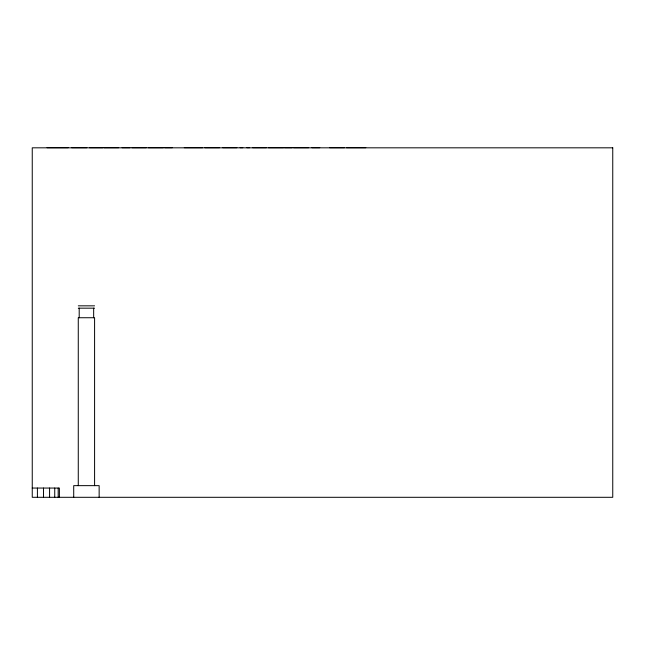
<?xml version="1.0" encoding="UTF-8"?>
<svg xmlns="http://www.w3.org/2000/svg" width="645" height="645" viewBox="0 0 645 645"><rect width="100%" height="100%" fill="white"/><g stroke="black" fill="none" stroke-linecap="round" stroke-linejoin="round"><path stroke-width="0.97" d="M47.061 147.697L68.217 147.697M71.651 147.697L86.873 147.697M89.462 147.697L102.797 147.697M103.998 147.697L118.696 147.697M122.09 147.697L129.919 147.697M132.056 147.697L146.222 147.697M148.277 147.697L163.274 147.697M164.854 147.697L172.336 147.697M184.309 147.697L202.643 147.697M204.908 147.697L219.598 147.697M222.71 147.697L236.876 147.697M240.109 147.697L242.818 147.697M246.874 147.697L249.623 147.697M252.614 147.697L266.385 147.697M268.344 147.697L283.558 147.697M284.566 147.697L292.048 147.697M293.66 147.697L308.657 147.697M311.946 147.697L319.775 147.697M329.643 147.697L344.519 147.697M346.421 147.697L365.804 147.697M78.311 305.835L94.557 305.835M78.311 308.173L94.557 308.173M32.25 488.055L59.388 488.055L59.388 497.303M99.145 497.303L99.145 485.645L73.715 485.645L73.715 497.303M94.589 485.645L94.589 317.735L78.271 317.735L78.271 485.645M93.662 308.173L93.662 317.735M79.198 308.173L79.198 317.735M58.179 488.055L58.179 497.303M54.736 488.055L54.736 497.303M49.576 488.055L49.576 497.303M43.489 488.055L43.489 497.303M37.41 488.055L37.41 497.303M612.75 147.818L32.25 147.818L32.25 497.303L612.75 497.303L612.75 147.818"/></g></svg>
